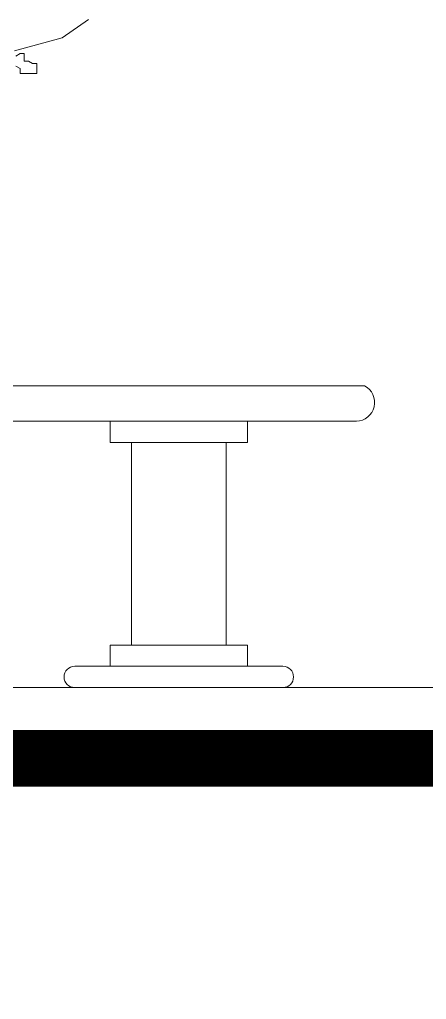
# Model space of a CAD drawing. Header units: millimetres. Extents: x 219.2 to 298.5, y 137.8 to 166.3.
# Drawn here: x 261.592 to 262.165, y 143.521 to 144.904 of the extents above; entities that cross this region are included whole.
import ezdxf

# ---------------------------------------------------------------- set-up
doc = ezdxf.new("R2010")
doc.units = ezdxf.units.MM
for name, color, linetype, lineweight in [('fach00', 33, 'Continuous', 0), ('fach20', 160, 'Continuous', 20), ('muebles', 43, 'Continuous', 0)]:
    doc.layers.add(name, color=color, linetype=linetype, lineweight=lineweight)

# ---------------------------------------------------------------- blocks, each defined once
blk = doc.blocks.new('culion')
at = {"layer": 'muebles'}
for p, q in [((228.7497, 130.8719), (228.7497, 130.5862)), ((228.8829, 130.8719), (228.8829, 130.5862)), ((228.6694, 130.5562), (228.9631, 130.5562)), ((228.9631, 130.5262), (228.6694, 130.5262))]:
    blk.add_line(p, q, dxfattribs=at)
blk.add_lwpolyline([(229.0783, 130.9519, -0.768746), (229.0668, 130.9019), (228.5617, 130.9019, -1), (228.5617, 130.9519), (229.0783, 130.9519)], format="xyb", dxfattribs=at)
for points in [[(228.7194, 130.9019), (228.7194, 130.8719), (228.9131, 130.8719), (228.9131, 130.9019)], [(228.7194, 130.5562), (228.7194, 130.5862), (228.9131, 130.5862), (228.9131, 130.5562)]]:
    blk.add_lwpolyline(points, dxfattribs=at)
for centre, start, end in [((228.6694, 130.5412), 90, 270), ((228.9631, 130.5412), 270, 90)]:
    blk.add_arc(centre, 0.015, start, end, dxfattribs=at)
blk = doc.blocks.new('el culote')
for p, q in [((228.6451, 128.6792), (228.682, 128.705)), ((228.5775, 128.6607), (228.6451, 128.6792)), ((228.5796, 128.6536), (228.5855, 128.6571)), ((228.5855, 128.6571), (228.5914, 128.6571)), ((228.5914, 128.6571), (228.5914, 128.6465)), ((228.5914, 128.6465), (228.5973, 128.6465)), ((228.5973, 128.6465), (228.6032, 128.643)), ((228.5855, 128.6359), (228.5796, 128.6394)), ((228.5855, 128.6288), (228.5855, 128.6359)), ((228.6032, 128.643), (228.6091, 128.643)), ((228.6091, 128.643), (228.6091, 128.6288)), ((228.6091, 128.6288), (228.5855, 128.6288))]:
    blk.add_line(p, q)

msp = doc.modelspace()

# ---------------------------------------------------------------- linework, layer by layer
at = {"layer": 'fach20'}
msp.add_line((275.2942, 143.9613), (253.4837, 143.9613), dxfattribs=at)
at = {"layer": 'fach20', "const_width": 0.08}
msp.add_lwpolyline([(251.6927, 143.5613), (252.2899, 143.5613), (253.4899, 143.8613), (275.1942, 143.8613), (275.1942, 143.7113), (276.1646, 143.7113)], dxfattribs=at)

# ---------------------------------------------------------------- block references
at = {"layer": 'fach00'}
for name, p in [('el culote', (33.0067, 16.1989)), ('culion', (32.9999, 13.4352))]:
    msp.add_blockref(name, p, dxfattribs=at)

doc.saveas('drawing.dxf')
